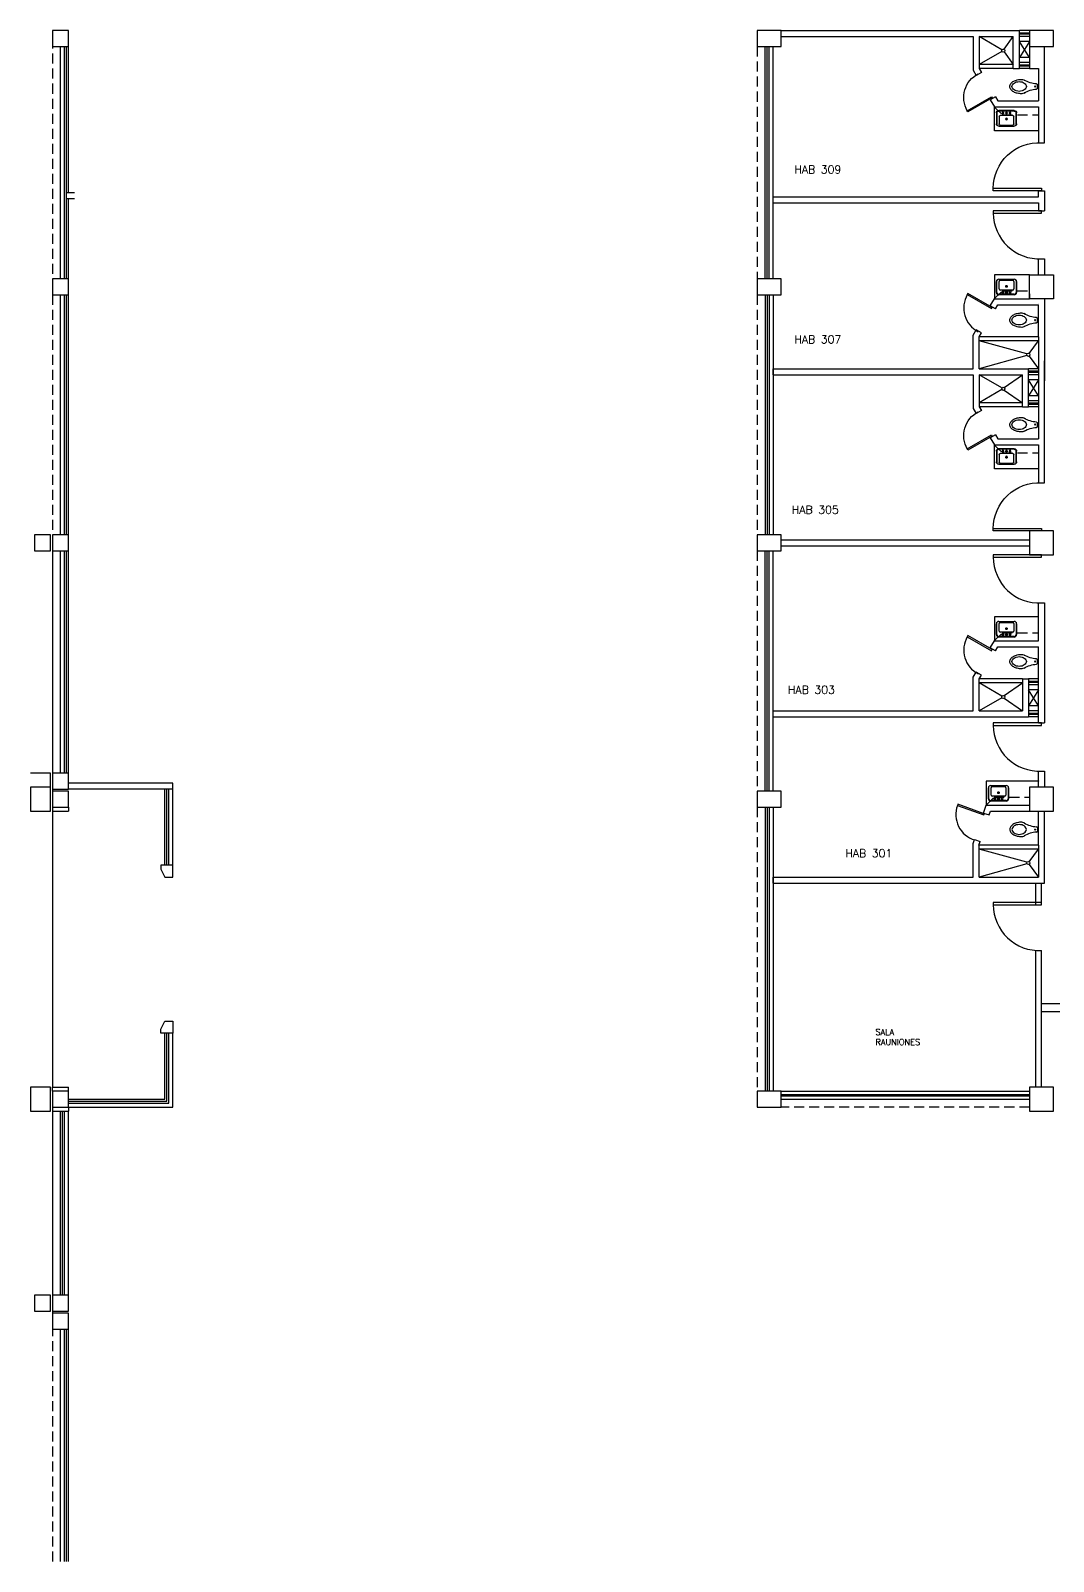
# Model space of a CAD drawing. Header units: metres. Extents: x 51 to 18146, y -212 to 18074.
# Drawn here: x 98.69 to 124.24, y 734.32 to 772.57 of the extents above; entities that cross this region are included whole.
import ezdxf

# ---------------------------------------------------------------- set-up
doc = ezdxf.new("R2010")
doc.units = ezdxf.units.M
doc.linetypes.add('HIDDEN', pattern=[0.375, 0.25, -0.125])
doc.layers.get('0').update_dxf_attribs({"color": 250})
for name, color, linetype in [('AY', 1, 'Continuous'), ('COL', 2, 'Continuous'), ('MU', 1, 'Continuous'), ('NO', 250, 'Continuous'), ('PA', 7, 'Continuous'), ('PU', 1, 'Continuous'), ('SA', 1, 'Continuous'), ('VE', 5, 'Continuous')]:
    doc.layers.add(name, color=color, linetype=linetype)
doc.layers.get('0').freeze()
doc.styles.add('ROMANS', font='romans', dxfattribs={"height": 0.13})

# ---------------------------------------------------------------- blocks, each defined once
blk = doc.blocks.new('-COL40-')
at = {"color": 0}
blk.add_lwpolyline([(-0.2, 0.2), (-0.2, -0.2), (0.2, -0.2), (0.2, 0.2)], close=True, dxfattribs=at)
blk = doc.blocks.new('-COL60-')
at = {"color": 0}
blk.add_lwpolyline([(-0.3, 0.3), (-0.3, -0.3), (0.3, -0.3), (0.3, 0.3)], close=True, dxfattribs=at)
blk = doc.blocks.new('AS-01')
at = {"color": 0}
for p, q in [((-0.246, -0.098), (-0.246, 0.172)), ((-0.233, -0.135), (-0.233, 0.172)), ((-0.186, 0.232), (0.199, 0.232)), ((-0.186, 0.219), (0.199, 0.219)), ((-0.178, -0.103), (-0.178, 0.082)), ((-0.148, 0.112), (0.162, 0.112)), ((-0.053, 0.172), (-0.113, 0.172)), ((-0.083, 0.202), (-0.083, 0.142)), ((0.037, 0.172), (-0.023, 0.172)), ((0.037, 0.022), (-0.023, 0.022)), ((0.007, 0.202), (0.007, 0.142)), ((0.007, 0.052), (0.007, -0.008)), ((0.127, 0.172), (0.067, 0.172)), ((0.097, 0.202), (0.097, 0.142)), ((0.192, 0.082), (0.192, -0.103)), ((0.247, 0.172), (0.247, -0.135)), ((0.259, 0.172), (0.259, -0.098)), ((0.199, -0.158), (-0.186, -0.158)), ((0.162, -0.133), (-0.148, -0.133))]:
    blk.add_line(p, q, dxfattribs=at)
for centre in [(-0.083, 0.172), (0.007, 0.172), (0.007, 0.022), (0.097, 0.172)]:
    blk.add_circle(centre, 0.02, dxfattribs=at)
for centre, radius, start, end in [((-0.186, 0.172), 0.06, 90, 180), ((-0.186, 0.172), 0.0475, 90, 180), ((-0.148, 0.082), 0.03, 90, 180), ((0.162, 0.082), 0.03, 0, 90), ((0.199, 0.172), 0.06, 0, 90), ((0.199, 0.172), 0.0475, 0, 90), ((-0.186, -0.098), 0.06, 180, 270), ((-0.148, -0.103), 0.03, 180, 270), ((0.162, -0.103), 0.03, 270, 0), ((0.199, -0.098), 0.06, 270, 0)]:
    blk.add_arc(centre, radius, start, end, dxfattribs=at)
blk = doc.blocks.new('AS-14')
at = {"color": 0}
blk.add_line((-0.046, 0.483), (0.036, 0.483), dxfattribs=at)
for points in [[(-0.162, 0.158, 0.022879), (-0.17, 0.146, 0.128162), (-0.185, 0.088, 0.055069), (-0.173, -0.023, 0.068879), (-0.14, -0.11, 0.105724), (-0.079, -0.182, 0.165058), (-0.005, -0.207, 0.165058), (0.069, -0.182, 0.105724), (0.13, -0.11, 0.068879), (0.163, -0.023, 0.055069), (0.175, 0.088, 0.128162)], [(0.175, 0.088, 0.128162), (0.16, 0.146, 0.022879), (0.152, 0.158, 0.085166)]]:
    blk.add_lwpolyline(points, format="xyb", dxfattribs=at)
blk.add_lwpolyline([(-0.125, 0.023, 0.068446), (-0.116, -0.049, 0.080596), (-0.09, -0.105, 0.107056), (-0.047, -0.145, 0.138156), (-0.003, -0.158, 0.138156), (0.041, -0.145, 0.107056), (0.083, -0.105, 0.080596), (0.109, -0.049, 0.068446), (0.119, 0.023, 0.068446), (0.109, 0.095, 0.080596), (0.083, 0.151, 0.107056), (0.041, 0.191, 0.138156), (-0.003, 0.203, 0.138156), (-0.047, 0.191, 0.107056), (-0.09, 0.151, 0.080596), (-0.116, 0.095, 0.068446)], format="xyb", close=True, dxfattribs=at)
blk.add_circle((-0.002, 0.42), 0.0125, dxfattribs=at)
for centre, radius, start, end in [((-0.7, 0.487), 0.63, 327.6068, 357.4769), ((-0.046, 0.458), 0.025, 90, 177.4769), ((0.036, 0.458), 0.025, 2.5231, 90), ((0.69, 0.487), 0.63, 182.5231, 212.3932)]:
    blk.add_arc(centre, radius, start, end, dxfattribs=at)
blk = doc.blocks.new('P-DE')
at = {"color": 0}
blk.add_lwpolyline([(-0.05, 1), (-0.05, 0), (0, 0), (0, 1), (-0.05, 1, 0.429311), (-1, 0, 3.280951)], format="xyb", dxfattribs=at)
blk = doc.blocks.new('P-IZ')
at = {"color": 0}
blk.add_lwpolyline([(0.05, 1), (0.05, 0), (0, 0), (0, 1), (0.05, 1, -0.429311), (1, 0, -3.280951)], format="xyb", dxfattribs=at)

msp = doc.modelspace()

# ---------------------------------------------------------------- linework, layer by layer
at = {"layer": 'AY', "color": 0, "linetype": 'HIDDEN'}
for p, q in [((99.244, 772.365), (99.244, 766.365)), ((116.844, 772.165), (116.844, 766.365)), ((99.244, 765.965), (99.244, 759.965)), ((116.844, 765.965), (116.844, 759.965)), ((116.844, 759.565), (116.844, 753.565)), ((116.844, 753.165), (116.844, 746.065)), ((123.644, 745.665), (117.444, 745.665)), ((99.244, 740.565), (99.244, 734.315))]:
    msp.add_line(p, q, dxfattribs=at)
at = {"layer": 'AY', "color": 0}
for p, q in [((123.644, 772.29), (123.394, 771.89)), ((123.644, 771.89), (123.394, 772.29)), ((123.644, 772.29), (123.394, 772.29)), ((123.644, 771.89), (123.394, 771.89)), ((123.869, 763.84), (123.619, 763.84)), ((123.869, 763.84), (123.619, 763.44)), ((123.869, 763.44), (123.619, 763.84)), ((123.869, 763.44), (123.619, 763.44)), ((99.244, 759.565), (99.244, 753.565)), ((123.869, 756.09), (123.619, 755.69)), ((123.869, 755.69), (123.619, 756.09)), ((123.869, 756.09), (123.619, 756.09)), ((123.869, 755.69), (123.619, 755.69)), ((99.244, 753.065), (99.244, 746.165)), ((99.244, 745.565), (99.244, 740.965))]:
    msp.add_line(p, q, dxfattribs=at)
at = {"layer": 'COL', "color": 15}
for points in [[(116.844, 772.565), (116.844, 772.165), (117.444, 772.165), (117.444, 772.565)], [(123.644, 772.565), (123.644, 772.165), (124.244, 772.165), (124.244, 772.565)], [(116.844, 766.365), (116.844, 765.965), (117.444, 765.965), (117.444, 766.365)], [(116.844, 759.965), (116.844, 759.565), (117.444, 759.565), (117.444, 759.965)], [(98.694, 753.665), (98.694, 753.065), (99.194, 753.065), (99.194, 753.665)], [(116.844, 753.565), (116.844, 753.165), (117.444, 753.165), (117.444, 753.565)], [(98.694, 746.165), (98.694, 745.565), (99.194, 745.565), (99.194, 746.165)], [(116.844, 746.065), (116.844, 745.665), (117.444, 745.665), (117.444, 746.065)]]:
    msp.add_lwpolyline(points, close=True, dxfattribs=at)
at = {"layer": 'MU', "color": 0}
for p, q in [((122.77, 770.065), (122.77, 770.665)), ((123.869, 770.065), (122.77, 770.065)), ((122.77, 766.465), (122.77, 765.865)), ((123.644, 766.465), (122.77, 766.465)), ((122.77, 761.615), (122.77, 762.215)), ((123.869, 761.615), (122.77, 761.615)), ((123.869, 757.915), (122.77, 757.915)), ((122.77, 757.915), (122.77, 757.315)), ((122.569, 753.815), (122.569, 753.215)), ((123.869, 753.815), (122.569, 753.815))]:
    msp.add_line(p, q, dxfattribs=at)
at = {"layer": 'MU', "color": 15, "linetype": 'HIDDEN'}
for points in [[(122.769, 770.665), (122.969, 770.465), (123.869, 770.465)], [(122.769, 765.865), (122.969, 766.065), (123.644, 766.065)], [(122.769, 762.215), (122.969, 762.015), (123.869, 762.015)], [(122.769, 757.315), (122.969, 757.515), (123.869, 757.515)], [(122.569, 753.215), (122.769, 753.415), (123.644, 753.415)]]:
    msp.add_lwpolyline(points, dxfattribs=at)
at = {"layer": 'NO'}
for p, q in [((126.655, 748.245), (123.944, 748.245)), ((126.455, 748.045), (123.944, 748.045))]:
    msp.add_line(p, q, dxfattribs=at)
at = {"layer": 'PA', "color": 0}
for p, q in [((117.444, 772.565), (123.394, 772.565)), ((117.444, 772.415), (122.244, 772.415)), ((122.244, 772.415), (122.244, 771.575)), ((122.394, 772.415), (123.244, 772.415)), ((122.394, 772.415), (122.394, 771.615)), ((123.244, 771.615), (123.244, 772.415)), ((123.394, 771.615), (123.394, 772.565)), ((123.644, 772.19), (123.644, 771.615)), ((124.019, 769.766), (124.019, 772.165)), ((122.244, 771.575), (122.319, 771.445)), ((122.449, 771.52), (122.319, 771.445)), ((122.394, 771.615), (122.449, 771.52)), ((123.244, 771.615), (123.394, 771.615)), ((123.644, 771.615), (123.869, 771.615)), ((123.869, 771.615), (123.869, 770.816)), ((122.799, 770.914), (122.669, 770.839)), ((122.669, 770.839), (122.77, 770.665)), ((122.799, 770.914), (122.856, 770.815)), ((122.856, 770.815), (123.869, 770.815)), ((123.869, 770.816), (123.869, 770.815)), ((122.77, 770.665), (123.869, 770.665)), ((123.869, 770.665), (123.869, 769.766)), ((123.869, 770.665), (123.869, 770.665)), ((123.869, 769.766), (123.87, 769.765)), ((123.87, 769.765), (124.019, 769.765)), ((124.019, 769.765), (124.019, 769.766)), ((99.594, 768.365), (99.594, 768.515)), ((99.794, 768.515), (99.594, 768.515)), ((123.869, 768.416), (123.869, 768.565)), ((123.87, 768.565), (123.869, 768.565)), ((123.869, 768.466), (123.869, 768.465)), ((123.87, 768.565), (124.019, 768.565)), ((124.019, 768.565), (124.019, 768.065)), ((124.019, 768.565), (124.019, 768.565)), ((124.019, 768.565), (124.019, 768.565)), ((124.019, 768.565), (124.019, 768.565)), ((99.794, 768.365), (99.594, 768.365)), ((117.244, 768.415), (123.869, 768.415)), ((117.244, 768.265), (117.244, 768.415)), ((117.244, 768.265), (123.869, 768.265)), ((123.644, 768.265), (123.644, 768.265)), ((123.869, 768.416), (123.869, 768.415)), ((123.869, 768.265), (123.869, 768.066)), ((123.87, 768.065), (123.869, 768.066)), ((123.87, 768.065), (124.019, 768.065)), ((124.019, 768.266), (124.019, 768.265)), ((123.869, 766.465), (123.869, 766.864)), ((123.869, 766.864), (123.87, 766.864)), ((123.87, 766.864), (124.019, 766.864)), ((124.019, 766.864), (124.019, 766.465)), ((122.669, 765.692), (122.77, 765.865)), ((122.77, 765.865), (123.644, 765.865)), ((123.644, 765.99), (123.644, 765.865)), ((124.02, 765.865), (124.019, 763.816)), ((122.799, 765.617), (122.669, 765.692)), ((122.799, 765.617), (122.856, 765.715)), ((122.856, 765.715), (123.869, 765.715)), ((123.869, 765.74), (123.869, 765.741)), ((123.869, 764.915), (123.869, 765.715)), ((122.244, 764.956), (122.319, 765.086)), ((122.449, 765.011), (122.319, 765.086)), ((122.394, 764.915), (122.449, 765.011)), ((122.244, 764.115), (122.244, 764.956)), ((122.394, 764.115), (122.394, 764.915)), ((123.869, 764.915), (123.869, 763.165)), ((123.869, 764.915), (123.869, 764.915)), ((124.019, 761.266), (124.019, 764.315)), ((117.244, 764.115), (122.244, 764.115)), ((117.244, 763.965), (117.244, 764.115)), ((117.244, 763.965), (122.244, 763.965)), ((122.244, 763.965), (122.244, 763.125)), ((122.394, 764.115), (123.619, 764.115)), ((122.394, 763.965), (123.469, 763.965)), ((122.394, 763.965), (122.394, 763.165)), ((123.469, 763.165), (123.469, 763.965)), ((123.619, 763.165), (123.619, 764.115)), ((123.869, 763.965), (123.869, 763.965)), ((122.244, 763.125), (122.319, 762.995)), ((122.394, 763.165), (122.449, 763.07)), ((123.469, 763.165), (123.619, 763.165)), ((123.869, 763.165), (123.869, 762.366)), ((123.869, 763.165), (123.869, 763.165)), ((122.449, 763.07), (122.319, 762.995)), ((122.799, 762.464), (122.669, 762.389)), ((122.669, 762.389), (122.77, 762.215)), ((122.799, 762.464), (122.856, 762.365)), ((122.856, 762.365), (123.869, 762.365)), ((123.869, 762.366), (123.869, 762.365)), ((122.77, 762.215), (123.869, 762.215)), ((123.869, 762.215), (123.869, 762.215)), ((123.869, 762.215), (123.869, 761.266)), ((123.869, 761.316), (123.87, 761.315)), ((123.869, 761.266), (123.87, 761.265)), ((123.87, 761.265), (124.019, 761.265)), ((124.019, 761.315), (124.019, 761.316)), ((124.019, 761.265), (124.019, 761.266)), ((117.444, 759.84), (123.644, 759.84)), ((117.444, 759.69), (123.644, 759.69)), ((123.644, 759.69), (123.644, 759.69)), ((123.869, 757.316), (123.869, 758.265)), ((123.869, 758.256), (123.87, 758.256)), ((123.87, 758.265), (124.019, 758.265)), ((124.019, 758.265), (124.019, 755.265)), ((122.669, 757.142), (122.77, 757.315)), ((122.799, 757.067), (122.669, 757.142)), ((122.77, 757.315), (123.869, 757.315)), ((122.799, 757.067), (122.856, 757.165)), ((122.856, 757.165), (123.869, 757.165)), ((123.869, 757.315), (123.869, 757.316)), ((123.869, 755.265), (123.869, 757.165)), ((122.244, 756.406), (122.319, 756.536)), ((122.244, 755.565), (122.244, 756.406)), ((122.449, 756.461), (122.319, 756.536)), ((122.394, 756.365), (122.449, 756.461)), ((122.394, 755.565), (122.394, 756.365)), ((123.469, 756.365), (123.469, 755.565)), ((123.469, 756.365), (123.619, 756.365)), ((123.619, 756.365), (123.619, 755.415)), ((123.869, 756.365), (123.869, 756.365)), ((117.244, 755.565), (122.244, 755.565)), ((117.244, 755.415), (117.244, 755.565)), ((122.394, 755.565), (123.469, 755.565)), ((123.869, 755.565), (123.869, 755.566)), ((124.019, 755.565), (124.019, 755.266)), ((117.244, 755.415), (123.619, 755.415)), ((123.869, 755.266), (123.869, 755.415)), ((123.87, 755.265), (123.869, 755.266)), ((123.869, 755.265), (124.019, 755.265)), ((124.019, 755.266), (124.019, 755.265)), ((99.194, 754.015), (98.694, 754.015)), ((99.194, 753.665), (99.194, 754.015)), ((123.869, 754.065), (123.87, 754.065)), ((123.869, 753.665), (123.869, 754.065)), ((123.869, 754.015), (123.87, 754.015)), ((123.87, 754.065), (124.019, 754.065)), ((124.019, 754.065), (124.019, 754.065)), ((124.019, 754.065), (124.019, 753.665)), ((124.019, 754.015), (124.019, 754.015)), ((102.244, 753.765), (99.644, 753.765)), ((102.244, 753.615), (99.644, 753.615)), ((102.244, 753.615), (102.244, 753.765)), ((123.869, 753.816), (123.869, 753.815)), ((123.869, 753.665), (123.869, 753.665)), ((99.244, 753.165), (99.244, 753.065)), ((99.644, 753.165), (99.644, 753.065)), ((122.501, 753.014), (122.569, 753.215)), ((122.569, 753.215), (123.644, 753.215)), ((99.244, 753.065), (99.644, 753.065)), ((122.501, 753.014), (122.643, 752.966)), ((122.643, 752.966), (122.676, 753.065)), ((122.676, 753.065), (123.644, 753.065)), ((123.869, 752.215), (123.869, 753.065)), ((124.019, 751.265), (124.019, 753.065)), ((122.244, 752.256), (122.276, 752.35)), ((122.244, 751.415), (122.244, 752.256)), ((122.276, 752.35), (122.418, 752.302)), ((122.386, 752.208), (122.418, 752.302)), ((122.394, 751.415), (122.394, 752.215)), ((123.869, 752.215), (123.869, 751.415)), ((117.244, 751.415), (122.244, 751.415)), ((117.244, 751.265), (117.244, 751.415)), ((117.244, 751.265), (124.019, 751.265)), ((122.394, 751.415), (123.869, 751.415)), ((123.794, 751.265), (123.794, 750.721)), ((123.944, 750.721), (123.944, 751.265)), ((123.794, 749.583), (123.794, 746.165)), ((123.944, 746.165), (123.944, 749.581)), ((99.244, 746.165), (99.644, 746.165)), ((99.244, 746.065), (99.244, 746.165)), ((99.644, 746.065), (99.644, 746.165)), ((99.244, 745.665), (99.244, 745.565)), ((99.244, 745.565), (99.644, 745.565)), ((99.644, 745.665), (99.644, 745.565))]:
    msp.add_line(p, q, dxfattribs=at)
at = {"layer": 'PA', "color": 15}
for points in [[(102.244, 751.715), (101.944, 751.715), (101.944, 751.615), (102.044, 751.415), (102.244, 751.415)], [(102.244, 747.515), (101.944, 747.515), (101.944, 747.615), (102.044, 747.815), (102.244, 747.815)]]:
    msp.add_lwpolyline(points, close=True, dxfattribs=at)
at = {"layer": 'SA', "color": 15}
for p, q in [((122.96, 772.086), (122.394, 772.415)), ((123.018, 772.098), (123.244, 772.415)), ((122.96, 772.045), (122.394, 771.715)), ((123.018, 772.033), (123.244, 771.715)), ((123.244, 771.715), (122.394, 771.715)), ((123.244, 771.615), (122.394, 771.615)), ((123.869, 764.915), (122.394, 764.915)), ((123.585, 764.486), (122.394, 764.815)), ((123.869, 764.815), (122.394, 764.815)), ((123.643, 764.498), (123.869, 764.815)), ((123.585, 764.445), (122.394, 764.115)), ((123.643, 764.433), (123.869, 764.115)), ((122.96, 763.636), (122.394, 763.965)), ((123.018, 763.648), (123.469, 763.965)), ((122.96, 763.595), (122.394, 763.265)), ((123.018, 763.583), (123.469, 763.265)), ((123.469, 763.265), (122.394, 763.265)), ((123.469, 763.165), (122.394, 763.165)), ((123.469, 756.365), (122.394, 756.365)), ((122.96, 755.936), (122.394, 756.265)), ((123.469, 756.265), (122.394, 756.265)), ((123.018, 755.948), (123.469, 756.265)), ((122.96, 755.895), (122.394, 755.565)), ((123.018, 755.883), (123.469, 755.565)), ((123.869, 752.215), (122.394, 752.215)), ((123.585, 751.786), (122.394, 752.115)), ((123.869, 752.115), (122.394, 752.115)), ((123.643, 751.798), (123.869, 752.115)), ((123.585, 751.745), (122.394, 751.415)), ((123.643, 751.733), (123.869, 751.415))]:
    msp.add_line(p, q, dxfattribs=at)
for centre in [(122.994, 772.065), (123.619, 764.465), (122.994, 763.615), (122.994, 755.915), (123.619, 751.765)]:
    msp.add_circle(centre, 0.04, dxfattribs=at)
at = {"layer": 'VE', "color": 0}
for p, q in [((123.644, 772.565), (123.394, 772.565)), ((123.644, 772.505), (123.394, 772.505)), ((123.644, 772.475), (123.394, 772.475)), ((123.644, 772.415), (123.394, 772.415)), ((99.444, 766.365), (99.444, 772.165)), ((99.544, 766.365), (99.544, 772.165)), ((99.594, 766.365), (99.594, 772.165)), ((99.644, 768.515), (99.644, 772.165)), ((117.044, 766.365), (117.044, 772.165)), ((117.094, 766.365), (117.094, 772.165)), ((117.144, 766.365), (117.144, 772.165)), ((117.244, 766.365), (117.244, 772.165)), ((123.644, 771.765), (123.394, 771.765)), ((123.644, 771.705), (123.394, 771.705)), ((123.644, 771.675), (123.394, 771.675)), ((123.644, 771.615), (123.394, 771.615)), ((99.644, 766.365), (99.644, 768.365)), ((99.444, 759.965), (99.444, 765.965)), ((99.544, 759.965), (99.544, 765.965)), ((99.594, 759.965), (99.594, 765.965)), ((99.644, 759.965), (99.644, 765.965)), ((117.044, 765.965), (117.044, 759.965)), ((117.094, 765.965), (117.094, 759.965)), ((117.144, 765.965), (117.144, 759.965)), ((117.244, 765.965), (117.244, 759.965)), ((123.869, 764.115), (123.619, 764.115)), ((123.869, 764.055), (123.619, 764.055)), ((123.869, 764.025), (123.619, 764.025)), ((123.869, 763.965), (123.619, 763.965)), ((123.869, 763.315), (123.619, 763.315)), ((123.869, 763.255), (123.619, 763.255)), ((123.869, 763.225), (123.619, 763.225)), ((123.869, 763.165), (123.619, 763.165)), ((99.444, 754.015), (99.444, 759.565)), ((99.544, 754.015), (99.544, 759.565)), ((99.594, 754.015), (99.594, 759.565)), ((99.644, 754.015), (99.644, 759.565)), ((117.044, 753.565), (117.044, 759.565)), ((117.094, 753.565), (117.094, 759.565)), ((117.094, 753.565), (117.094, 759.565)), ((117.144, 753.565), (117.144, 759.565)), ((117.144, 753.565), (117.144, 759.565)), ((117.244, 753.565), (117.244, 759.565)), ((117.244, 753.565), (117.244, 759.565)), ((123.869, 756.365), (123.619, 756.365)), ((123.869, 756.305), (123.619, 756.305)), ((123.869, 756.275), (123.619, 756.275)), ((123.869, 756.215), (123.619, 756.215)), ((123.869, 755.565), (123.619, 755.565)), ((123.869, 755.505), (123.619, 755.505)), ((123.869, 755.475), (123.619, 755.475)), ((123.869, 755.415), (123.619, 755.415)), ((102.044, 751.715), (102.044, 753.615)), ((102.094, 751.715), (102.094, 753.615)), ((102.144, 751.715), (102.144, 753.615)), ((102.244, 751.715), (102.244, 753.615)), ((117.044, 753.165), (117.044, 746.065)), ((117.094, 753.165), (117.094, 746.065)), ((117.144, 753.165), (117.144, 746.065)), ((117.244, 753.165), (117.244, 746.065)), ((102.044, 751.415), (102.244, 751.415)), ((102.044, 747.815), (102.244, 747.815)), ((102.044, 745.865), (102.044, 747.515)), ((102.094, 745.815), (102.094, 747.515)), ((102.144, 745.765), (102.144, 747.515)), ((102.244, 745.665), (102.244, 747.515)), ((117.444, 746.065), (123.644, 746.065)), ((117.444, 745.985), (123.644, 745.985)), ((117.444, 745.945), (123.644, 745.945)), ((99.444, 740.965), (99.444, 745.565)), ((99.494, 740.965), (99.494, 745.565)), ((99.544, 740.965), (99.544, 745.565)), ((99.644, 745.865), (102.044, 745.865)), ((99.644, 745.815), (102.094, 745.815)), ((99.644, 745.765), (102.144, 745.765)), ((99.644, 745.665), (102.244, 745.665)), ((99.644, 740.965), (99.644, 745.565)), ((117.444, 745.865), (123.644, 745.865)), ((99.444, 734.315), (99.444, 740.115)), ((99.544, 734.315), (99.544, 740.115)), ((99.594, 734.315), (99.594, 740.115)), ((99.644, 734.315), (99.644, 740.115))]:
    msp.add_line(p, q, dxfattribs=at)

# ---------------------------------------------------------------- block references
at = {"layer": 'COL', "color": 0}
for p in [(99.444, 772.365), (99.444, 766.165), (98.994, 759.765), (99.444, 759.765), (99.444, 753.815), (99.444, 753.365), (99.444, 745.865), (98.994, 740.765), (99.444, 740.765), (99.444, 740.315)]:
    msp.add_blockref('-COL40-', p, dxfattribs=at)
at = {"layer": 'COL', "color": 15, "xscale": -1}
msp.add_blockref('-COL60-', (123.944, 766.165), dxfattribs=at)
at = {"layer": 'COL', "color": 15}
for p in [(123.944, 759.765), (123.944, 753.365), (123.944, 745.865)]:
    msp.add_blockref('-COL60-', p, dxfattribs=at)
at = {"layer": 'PU', "color": 0}
for name, p, xscale, yscale, zscale, rotation in [('P-DE', (122.717, 770.882), -0.6999999999999994, 0.7000000000000001, 0.7000000000000001, 120), ('P-IZ', (123.944, 768.565), 1.199999999999999, 1.199999999999999, 1.199999999999999, 90), ('P-IZ', (123.944, 768.065), -1.199999999999999, 1.199999999999999, 1.199999999999999, 90), ('P-DE', (122.717, 765.649), 0.7000000000000002, 0.7000000000000002, 0.7000000000000002, 59.99999999999992), ('P-DE', (122.717, 762.432), -0.6999999999999994, 0.7000000000000001, 0.7000000000000001, 120), ('P-IZ', (123.944, 760.065), 1.199999999999999, 1.199999999999999, 1.199999999999999, 90), ('P-IZ', (123.944, 759.465), -1.199999999999999, 1.199999999999999, 1.199999999999999, 90), ('P-DE', (122.717, 757.099), 0.7000000000000002, 0.7000000000000002, 0.7000000000000002, 59.99999999999992), ('P-IZ', (123.944, 755.265), -1.199999999999999, 1.199999999999999, 1.199999999999999, 90), ('P-DE', (122.517, 752.999), 0.7000000000000002, 0.7000000000000002, 0.7000000000000002, 69.99999999999991), ('P-IZ', (123.944, 750.781), -1.199999999999999, 1.199999999999999, 1.199999999999999, 90)]:
    msp.add_blockref(name, p, dxfattribs=dict(at, xscale=xscale, yscale=yscale, zscale=zscale, rotation=rotation))
at = {"layer": 'SA', "color": 0, "xscale": -1}
for name, p, rotation in [('AS-14', (123.366, 771.173), 270.0000000118414), ('AS-01', (123.08, 770.336), 1.18414079e-08), ('AS-14', (123.366, 765.336), 270.0000000118414), ('AS-14', (123.366, 762.723), 270.0000000118414), ('AS-01', (123.08, 761.886), 1.18414079e-08), ('AS-14', (123.366, 756.804), 270.0000000118414)]:
    msp.add_blockref(name, p, dxfattribs=dict(at, rotation=rotation))
at = {"layer": 'SA', "color": 0}
for name, p, rotation in [('AS-01', (123.08, 766.195), 179.9999999881586), ('AS-01', (123.08, 757.645), 179.9999999881586), ('AS-01', (122.88, 753.545), 179.9999999881586), ('AS-14', (123.366, 752.601), 269.9999999881586)]:
    msp.add_blockref(name, p, dxfattribs=dict(at, rotation=rotation))

# ---------------------------------------------------------------- texts
at = {"layer": 'NO', "color": 0, "style": 'ROMANS'}
for s, height, p in [('HAB 309', 0.2, (117.773, 768.995)), ('HAB 307', 0.2, (117.773, 764.751)), ('HAB 305', 0.2, (117.709, 760.493)), ('HAB 303', 0.2, (117.613, 755.994)), ('HAB 301', 0.2, (119.047, 751.91)), ('SALA', 0.15, (119.798, 747.468)), ('RAUNIONES', 0.15, (119.798, 747.218))]:
    msp.add_text(s, height=height, dxfattribs=at).set_placement(p)

doc.saveas('drawing.dxf')
